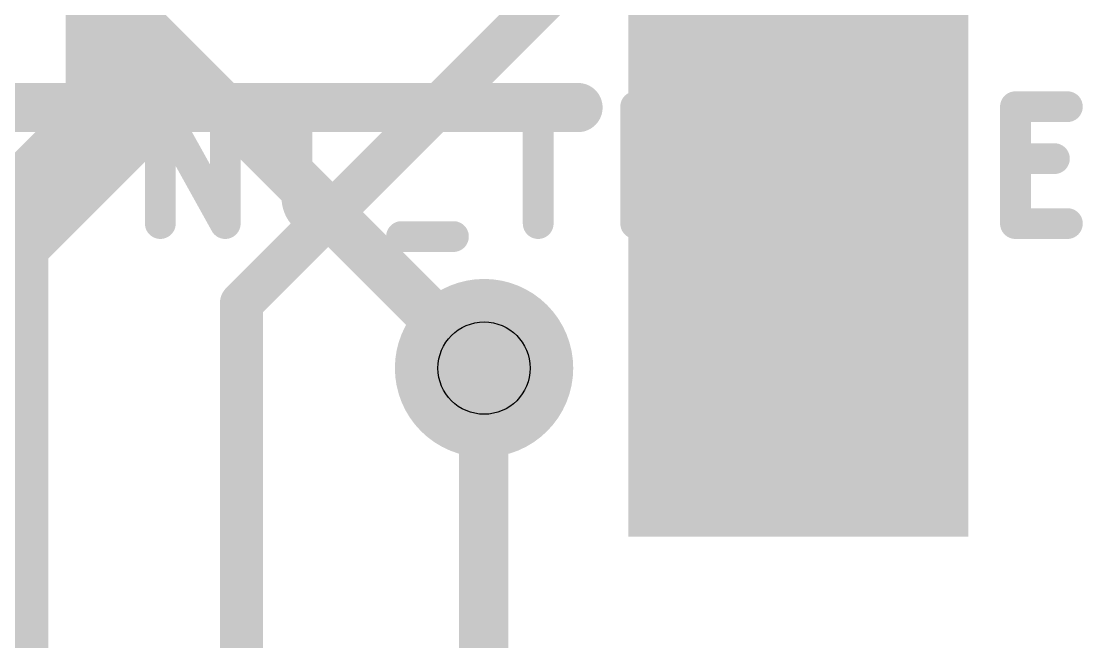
# Model space of a CAD drawing. Extents: x -33 to 53.6, y -8.2 to 46.5.
# Drawn here: x 8.503 to 12.887, y 13.094 to 15.656 of the extents above; entities that cross this region are included whole.
import ezdxf

# ---------------------------------------------------------------- set-up
doc = ezdxf.new("R2010")
doc.units = 0
for name, color, linetype in [('1', 12, 'CONTINUOUS'), ('16', 132, 'CONTINUOUS'), ('18', 110, 'CONTINUOUS'), ('21', 253, 'CONTINUOUS'), ('27', 253, 'CONTINUOUS'), ('29', 253, 'CONTINUOUS'), ('31', 253, 'CONTINUOUS'), ('44', 253, 'CONTINUOUS'), ('51', 253, 'CONTINUOUS')]:
    doc.layers.add(name, color=color, linetype=linetype)

# ---------------------------------------------------------------- blocks, each defined once
blk = doc.blocks.new('RECT')
blk.add_solid([(-0.5, -0.5), (0.5, -0.5), (-0.5, 0.5), (0.5, 0.5)])
blk = doc.blocks.new('ROUNDV')
at = {"const_width": 0.5}
blk.add_lwpolyline([(0, -0.25, 1), (0, 0.25, 1), (0, -0.25)], format="xyb", dxfattribs=at)

msp = doc.modelspace()

# ---------------------------------------------------------------- linework, layer by layer
at = {"layer": '1'}
for points, const_width in [([(11.645, 16.725), (9.412, 14.492)], 0.1778), ([(8.89, 15.24), (8.89, 16.51)], 0.4064), ([(8.412, 14.762), (8.89, 15.24)], 0.4064), ([(8.412, 12.205), (8.412, 14.762)], 0.4064), ([(9.412, 14.492), (9.412, 12.205)], 0.1778), ([(10.412, 14.222), (10.414, 14.224)], 0.2032), ([(10.412, 12.205), (10.412, 14.222)], 0.2032)]:
    msp.add_lwpolyline(points, dxfattribs=dict(at, const_width=const_width))
for points, const_width in [([(8.9618, 15.1682, 1), (8.8182, 15.3118)], 0.2032), ([(8.7884, 15.24, 1), (8.9916, 15.24)], 0.2032), ([(8.5136, 14.762, 1), (8.3104, 14.762)], 0.2032), ([(8.3402, 14.8338, 1), (8.4838, 14.6902)], 0.2032), ([(9.3806, 14.5234, 1), (9.4434, 14.4606)], 0.0889), ([(9.4565, 14.492, 1), (9.3676, 14.492)], 0.0889), ([(10.4628, 14.222, 1), (10.3612, 14.222)], 0.1016), ([(10.3761, 14.2579, 1), (10.4479, 14.1861)], 0.1016), ([(10.4499, 14.1881, 1), (10.3781, 14.2599)], 0.1016)]:
    msp.add_lwpolyline(points, format="xyb", dxfattribs=dict(at, const_width=const_width))
at = {"layer": '16', "const_width": 0.2032}
msp.add_lwpolyline([(10.414, 14.224), (6.35, 18.288)], dxfattribs=at)
at = {"layer": '16', "const_width": 0.1016}
msp.add_lwpolyline([(10.3781, 14.1881, 1), (10.4499, 14.2599)], format="xyb", dxfattribs=at)
at = {"layer": '21', "const_width": 0.2032}
msp.add_lwpolyline([(10.802, 15.3), (7.012, 15.3)], dxfattribs=at)
at = {"layer": '21', "const_width": 0.1016}
msp.add_lwpolyline([(10.802, 15.2492, 1), (10.802, 15.3508)], format="xyb", dxfattribs=at)
at = {"layer": '27', "const_width": 0.127}
for points in [[(9.077, 14.8209), (9.077, 15.3035)], [(9.077, 15.3035), (9.3452, 14.8209)], [(9.3452, 14.8209), (9.3452, 15.3035)], [(9.7483, 15.3035), (9.8556, 15.3035)], [(10.5035, 15.3035), (10.7716, 15.3035)], [(10.6375, 14.8209), (10.6375, 15.3035)], [(11.0402, 14.8209), (11.0402, 15.3035)], [(11.0402, 15.3035), (11.1743, 15.3035)], [(11.5557, 14.8209), (11.7165, 15.3035)], [(11.7165, 15.3035), (11.8774, 14.8209)], [(12.2355, 15.3035), (12.3427, 15.3035)], [(12.6086, 14.8209), (12.6086, 15.3035)], [(12.6086, 15.3035), (12.823, 15.3035)], [(9.6411, 14.9281), (9.6411, 15.1963)], [(12.1282, 14.9281), (12.1282, 15.1963)], [(12.6086, 15.089), (12.7694, 15.089)], [(11.1743, 15.0354), (11.0402, 15.0354)], [(11.3083, 14.8209), (11.2011, 15.0354)], [(8.4467, 15.0086), (8.7685, 15.0086)], [(11.8372, 14.9416), (11.5959, 14.9416)], [(9.8556, 14.8209), (9.7483, 14.8209)], [(12.3427, 14.8209), (12.2355, 14.8209)], [(12.823, 14.8209), (12.6086, 14.8209)], [(10.0731, 14.7673), (10.2876, 14.7673)]]:
    msp.add_lwpolyline(points, dxfattribs=at)
at = {"layer": '27'}
for points, const_width in [([(9.1088, 15.3035, 1), (9.0453, 15.3035)], 0.0635), ([(9.1048, 15.3189, 1), (9.0493, 15.2881)], 0.0635), ([(9.3769, 15.3035, 1), (9.3134, 15.3035)], 0.0635), ([(9.7483, 15.3035, 0.4142), (9.6411, 15.1963)], 0.127), ([(9.7483, 15.3353, 1), (9.7483, 15.2718)], 0.0635), ([(9.7483, 15.2718, 1), (9.7483, 15.3352)], 0.0635), ([(9.8556, 15.2718, 1), (9.8556, 15.3353)], 0.0635), ([(10.5035, 15.3353, 1), (10.5035, 15.2718)], 0.0635), ([(10.6693, 15.3035, 1), (10.6058, 15.3035)], 0.0635), ([(10.7716, 15.2718, 1), (10.7716, 15.3353)], 0.0635), ([(11.0402, 15.3353, 1), (11.0402, 15.2718)], 0.0635), ([(11.072, 15.3035, 1), (11.0085, 15.3035)], 0.0635), ([(11.1743, 15.3353, 1), (11.1743, 15.2718)], 0.0635), ([(11.1743, 15.0354, 1), (11.1743, 15.3035)], 0.127), ([(11.1743, 15.2718, 1), (11.1743, 15.3353)], 0.0635), ([(11.7467, 15.3135, 1), (11.6864, 15.2935)], 0.0635), ([(11.7467, 15.2935, 1), (11.6864, 15.3135)], 0.0635), ([(12.2355, 15.3035, 0.4142), (12.1282, 15.1963)], 0.127), ([(12.2355, 15.3353, 1), (12.2355, 15.2718)], 0.0635), ([(12.2355, 15.2718, 1), (12.2355, 15.3352)], 0.0635), ([(12.3427, 15.2718, 1), (12.3427, 15.3353)], 0.0635), ([(12.6086, 15.3353, 1), (12.6086, 15.2718)], 0.0635), ([(12.6403, 15.3035, 1), (12.5768, 15.3035)], 0.0635), ([(12.823, 15.2718, 1), (12.823, 15.3353)], 0.0635), ([(9.6728, 15.1963, 1), (9.6093, 15.1963)], 0.0635), ([(12.16, 15.1963, 1), (12.0965, 15.1963)], 0.0635), ([(9.6093, 15.1963, 1), (9.6728, 15.1963)], 0.0635), ([(12.0965, 15.1963, 1), (12.16, 15.1963)], 0.0635), ([(12.6086, 15.1208, 1), (12.6086, 15.0573)], 0.0635), ([(12.7694, 15.0573, 1), (12.7694, 15.1208)], 0.0635), ([(11.0402, 15.0671, 1), (11.0402, 15.0036)], 0.0635), ([(11.1743, 15.0671, 1), (11.1743, 15.0036)], 0.0635), ([(11.2295, 15.0496, 1), (11.1727, 15.0212)], 0.0635), ([(11.1743, 15.0036, 1), (11.1743, 15.0671)], 0.0635), ([(8.7685, 14.9768, 1), (8.7685, 15.0403)], 0.0635), ([(11.5959, 14.9733, 1), (11.5959, 14.9098)], 0.0635), ([(11.8372, 14.9098, 1), (11.8372, 14.9733)], 0.0635), ([(9.6728, 14.9281, 1), (9.6093, 14.9281)], 0.0635), ([(9.6093, 14.9281, 1), (9.6728, 14.9281)], 0.0635), ([(9.6411, 14.9281, 0.4142), (9.7483, 14.8209)], 0.127), ([(12.1282, 14.9281, 0.4142), (12.2355, 14.8209)], 0.127), ([(12.16, 14.9281, 1), (12.0965, 14.9281)], 0.0635), ([(12.0965, 14.9281, 1), (12.16, 14.9281)], 0.0635), ([(9.3174, 14.8055, 1), (9.3729, 14.8363)], 0.0635), ([(9.7483, 14.8527, 1), (9.7483, 14.7891)], 0.0635), ([(9.7483, 14.7891, 1), (9.7483, 14.8527)], 0.0635), ([(9.8556, 14.7891, 1), (9.8556, 14.8527)], 0.0635), ([(11.2799, 14.8067, 1), (11.3367, 14.8351)], 0.0635), ([(11.5255, 14.8309, 1), (11.5858, 14.8109)], 0.0635), ([(11.8473, 14.8109, 1), (11.9075, 14.8309)], 0.0635), ([(12.2355, 14.8527, 1), (12.2355, 14.7891)], 0.0635), ([(12.2355, 14.7891, 1), (12.2355, 14.8527)], 0.0635), ([(12.3427, 14.7891, 1), (12.3427, 14.8527)], 0.0635), ([(12.6086, 14.8527, 1), (12.6086, 14.7891)], 0.0635), ([(12.823, 14.7891, 1), (12.823, 14.8527)], 0.0635), ([(9.0453, 14.8209, 1), (9.1088, 14.8209)], 0.0635), ([(9.3134, 14.8209, 1), (9.3769, 14.8209)], 0.0635), ([(10.0731, 14.799, 1), (10.0731, 14.7355)], 0.0635), ([(10.2876, 14.7355, 1), (10.2876, 14.799)], 0.0635), ([(10.6058, 14.8209, 1), (10.6693, 14.8209)], 0.0635), ([(11.0085, 14.8209, 1), (11.072, 14.8209)], 0.0635), ([(12.5768, 14.8209, 1), (12.6403, 14.8209)], 0.0635)]:
    msp.add_lwpolyline(points, format="xyb", dxfattribs=dict(at, const_width=const_width))
at = {"layer": '44'}
msp.add_circle((10.414, 14.224), 0.1905, dxfattribs=at)
at = {"layer": '51', "const_width": 0.1}
for points in [[(12.216, 14.965), (11.835, 14.965)], [(12.216, 14.584), (12.216, 14.965)], [(11.835, 14.584), (12.216, 14.584)]]:
    msp.add_lwpolyline(points, dxfattribs=at)
at = {"layer": '51', "const_width": 0.05}
for points in [[(11.835, 14.99, 1), (11.835, 14.94)], [(12.241, 14.965, 1), (12.191, 14.965)], [(12.216, 14.94, 1), (12.216, 14.99)], [(11.835, 14.609, 1), (11.835, 14.559)], [(12.191, 14.584, 1), (12.241, 14.584)], [(12.216, 14.559, 1), (12.216, 14.609)]]:
    msp.add_lwpolyline(points, format="xyb", dxfattribs=at)

# ---------------------------------------------------------------- block references
at = {"layer": '1', "xscale": 1.2, "yscale": 2}
msp.add_blockref('RECT', (11.712, 14.63), dxfattribs=at)
at = {"layer": '18', "xscale": 0.7366, "yscale": 0.7366}
msp.add_blockref('ROUNDV', (10.414, 14.224), dxfattribs=at)
msp.add_blockref('ROUNDV', (10.414, 14.224), dxfattribs=at)
at = {"layer": '29', "xscale": 1.4032, "yscale": 2.2032}
msp.add_blockref('RECT', (11.712, 14.63), dxfattribs=at)
at = {"layer": '31', "xscale": 1.2, "yscale": 2}
msp.add_blockref('RECT', (11.712, 14.63), dxfattribs=at)

doc.saveas('drawing.dxf')
